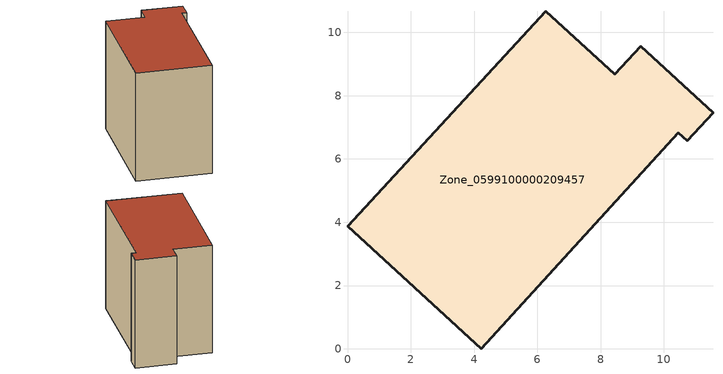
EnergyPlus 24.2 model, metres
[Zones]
Zone_0599100000209457
 floor ground (C_G): 0,3.88 6.27,10.67 8.44,8.67 9.26,9.56 11.55,7.46 10.74,6.57 10.45,6.83 4.22,0 z0
 wall outside (C_F): 6.27,10.67 0,3.88 4.22,0 10.45,6.83 10.74,6.57 11.55,7.46 9.26,9.56 8.44,8.67 6.27,10.67 z0:8.67
 roof outside (C_R): 9.26,9.56 8.44,8.67 6.27,10.67 0,3.88 4.22,0 10.45,6.83 10.74,6.57 11.55,7.46 z8.67
[BUILDING]
Pand.0599100000209457: North Axis=0; Terrain=City; Loads Convergence Tolerance Value=0.04; Temperature Convergence Tolerance Value=0.4; Solar Distribution=FullExterior; Maximum Number of Warmup Days=25; Minimum Number of Warmup Days=1
[Site:Location]
Rotterdam.The.Hague.AP_ZH_NLD Design_Conditions: Latitude=51.96; Longitude=4.45; Time Zone=1; Elevation=-4.5
[SITE:GROUNDTEMPERATURE:BUILDINGSURFACE]
18, 18, 18, 18, 18, 18, 18, 18, 18, 18, 18, 18
[MATERIAL] Thermal Absorptance=0.9; Solar Absorptance=0.7; Visible Absorptance=0.7
Name | Roughness | Thickness | Conductivity | Density | Specific Heat
G.TI.1975-1991 | MediumSmooth | 0.15 | 0.288461 | 540 | 1210
F.TI.1975-1991 | Rough | 0.3 | 0.230769 | 1920 | 840
R.TI.1975-1991 | MediumRough | 0.2 | 0.153846 | 1500 | 1000
[CONSTRUCTION]
C_G: G.TI.1975-1991
C_F: F.TI.1975-1991
C_R: R.TI.1975-1991
[ZONE]
Zone_0599100000209457: Type=1; Multiplier=1; Ceiling Height=Autocalculate; Volume=Autocalculate; Floor Area=autocalculate; Part of Total Floor Area=Yes
[ZONEINFILTRATION:DESIGNFLOWRATE]
Infil_Zone_0599100000209457: Zone or ZoneList or Space or SpaceList=Zone_0599100000209457; Schedule=AlwaysOn; Design Flow Rate Calculation Method=Flow/Area; Flow Rate per Floor Area=0.003; Constant Term Coefficient=1; Temperature Term Coefficient=0; Velocity Term Coefficient=0; Velocity Squared Term Coefficient=0
[HVACTEMPLATE:ZONE:IDEALLOADSAIRSYSTEM]
Zone_0599100000209457: Maximum Heating Supply Air Temperature=50; Minimum Cooling Supply Air Temperature=13; Maximum Heating Supply Air Humidity Ratio=0.0156; Minimum Cooling Supply Air Humidity Ratio=0.0077; Heating Limit=NoLimit; Cooling Limit=NoLimit; Dehumidification Control Type=ConstantSensibleHeatRatio; Cooling Sensible Heat Ratio=0.7; Dehumidification Setpoint=60; Humidification Control Type=None; Humidification Setpoint=30; Outdoor Air Method=None; Outdoor Air Flow Rate per Person=0.00944; Outdoor Air Flow Rate per Zone Floor Area=0; Outdoor Air Flow Rate per Zone=0; Demand Controlled Ventilation Type=None; Outdoor Air Economizer Type=NoEconomizer; Heat Recovery Type=None; Sensible Heat Recovery Effectiveness=0.7; Latent Heat Recovery Effectiveness=0.65
[ZONECONTROL:THERMOSTAT]
ThermostatControl_Zone_0599100000209457: Zone or ZoneList=Zone_0599100000209457; Control Type Schedule=DualSetpointControlType; Control 1=Thermostat_Zone_0599100000209457; Temperature Difference Between Cutout And Setpoint=0
[THERMOSTATSETPOINT:DUALSETPOINT]
Thermostat_Zone_0599100000209457: Heating Setpoint Temperature Schedule=HeatingSetpoint_Zone_0599100000209457; Cooling Setpoint Temperature Schedule=CoolingSetpoint_Zone_0599100000209457
[SCHEDULE:COMPACT]
HeatingSetpoint_Zone_0599100000209457: Through: 12/31, For: AllDays, Until: 24:00, 21
CoolingSetpoint_Zone_0599100000209457: Through: 12/31, For: AllDays, Until: 24:00, 24
DualSetpointControlType: Through: 12/31, For: AllDays, Until: 24:00, 4
AlwaysOn: Through: 12/31, For: AllDays, Until: 24:00, 1
